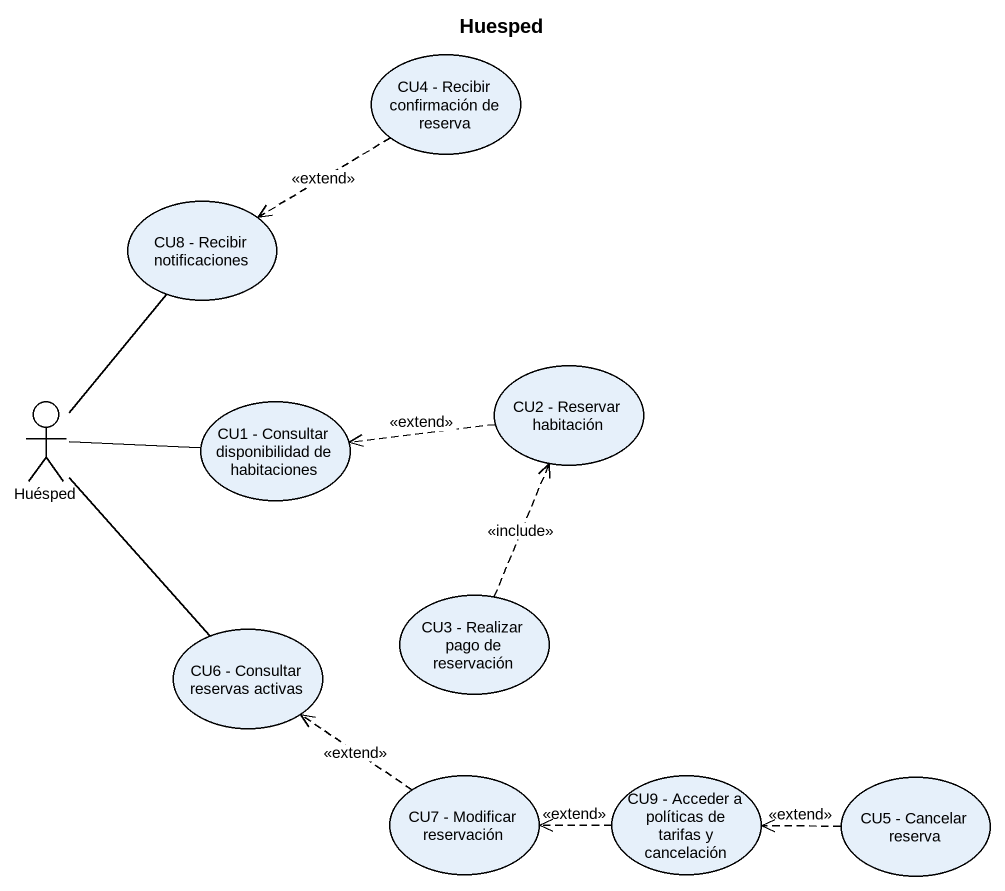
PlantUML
@startuml
title Huesped
usecase "CU4 - Recibir confirmación de reserva" as CU4_Recibir_confirmación_de
usecase "CU8 - Recibir notificaciones" as CU8_Recibir_notificaciones
usecase "CU2 - Reservar habitación" as CU2_Reservar_habitación
actor Huésped
usecase "CU1 - Consultar disponibilidad de habitaciones" as CU1_Consultar
usecase "CU6 - Consultar reservas activas" as CU6_Consultar_reservas
usecase "CU3 - Realizar pago de reservación" as CU3_Realizar_pago_de
usecase "CU7 - Modificar reservación" as CU7_Modificar_reservación
usecase "CU9 - Acceder a políticas de tarifas y cancelación" as CU9_Acceder_a_políticas_de
usecase "CU5 - Cancelar reserva" as CU5_Cancelar_reserva
CU4_Recibir_confirmación_de ..> CU8_Recibir_notificaciones : <<extend>>
CU2_Reservar_habitación .left.> CU1_Consultar : <<extend>>
Huésped -up- CU8_Recibir_notificaciones
Huésped -right- CU1_Consultar
Huésped -- CU6_Consultar_reservas
CU3_Realizar_pago_de .up.> CU2_Reservar_habitación : <<include>>
CU7_Modificar_reservación .up.> CU6_Consultar_reservas : <<extend>>
CU9_Acceder_a_políticas_de .left.> CU7_Modificar_reservación : <<extend>>
CU5_Cancelar_reserva .left.> CU9_Acceder_a_políticas_de : <<extend>>
@enduml
